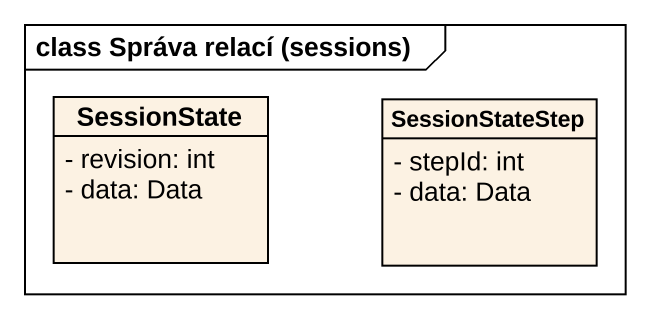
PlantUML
@startuml
mainframe class Správa relací (sessions)
hide circle
hide empty members
skinparam classAttributeIconSize 0
class SessionState {
  - revision: int
  - data: Data
}
class SessionStateStep {
  - stepId: int
  - data: Data
}
@enduml
